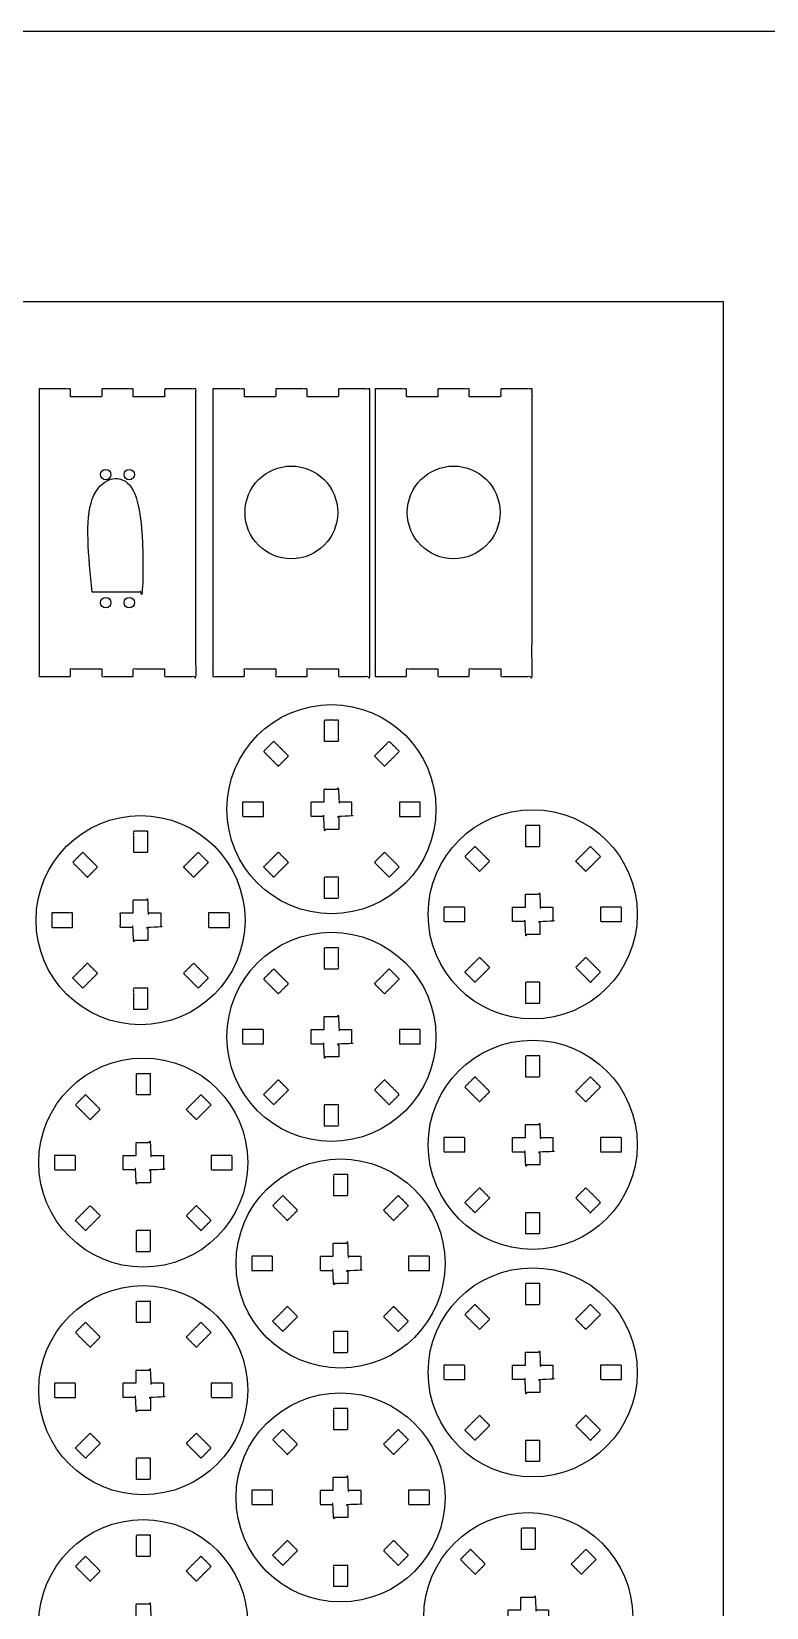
# Model space of a CAD drawing. Header units: metres. Extents: x -93 to 6479, y -472 to 3135.
# Drawn here: x 2274 to 2555, y 1426 to 2029 of the extents above; entities that cross this region are included whole.
import ezdxf

# ---------------------------------------------------------------- set-up
doc = ezdxf.new("R2010")
doc.units = ezdxf.units.M
doc.header["$LTSCALE"] = 0.001
doc.header["$MEASUREMENT"] = 0
for name, color, linetype, true_color in [('Cortes$Chicos (15)', 1, 'Continuous', 0xff0000), ('Cortes$Medianos (5)', 7, 'Continuous', 0x3fbfbf), ('Láminas MDF', 7, 'Continuous', 0x000000)]:
    doc.layers.add(name, color=color, linetype=linetype, true_color=true_color)

msp = doc.modelspace()

# ---------------------------------------------------------------- linework, layer by layer
at = {"layer": 'Cortes$Chicos (15)'}
for centre in [(2388.62, 1731.69), (2465.65, 1691.48), (2315.54, 1689.24), (2388.62, 1644.63), (2465.65, 1603.33), (2316.59, 1596.5), (2392.1, 1557.93), (2465.65, 1516.27), (2316.59, 1509.44), (2392.1, 1468.43), (2316.59, 1419.94), (2463.95, 1422.61)]:
    msp.add_circle(centre, 40, dxfattribs=at)
for points, knots in [([(2385.87, 1757.69), (2385.87, 1761.69), (2385.87, 1765.69), (2388.62, 1765.69), (2391.37, 1765.69), (2391.37, 1761.69), (2391.37, 1757.69), (2388.62, 1757.69), (2385.87, 1757.69)], [0, 0, 0, 8, 8, 14, 14, 22, 22, 28, 28, 28]), ([(2366.52, 1757.68), (2369.35, 1754.85), (2372.18, 1752.02), (2370.23, 1750.08), (2368.29, 1748.13), (2365.46, 1750.96), (2362.63, 1753.79), (2364.58, 1755.74), (2366.52, 1757.68)], [0, 0, 0, 8, 8, 14, 14, 22, 22, 28, 28, 28]), ([(2414.6, 1753.79), (2411.77, 1750.96), (2408.95, 1748.13), (2407, 1750.08), (2405.06, 1752.02), (2407.89, 1754.85), (2410.71, 1757.68), (2412.66, 1755.74), (2414.6, 1753.79)], [0, 0, 0, 8, 8, 14, 14, 22, 22, 28, 28, 28]), ([(2385.84, 1734.47), (2383.39, 1734.47), (2380.89, 1734.47), (2380.89, 1731.69), (2380.89, 1728.92), (2383.39, 1728.92), (2385.84, 1728.92), (2385.84, 1726.47), (2385.84, 1723.97), (2388.62, 1723.97), (2391.39, 1723.97), (2391.39, 1726.47), (2391.39, 1728.92), (2393.84, 1728.92), (2396.34, 1728.92), (2396.35, 1731.69), (2396.34, 1734.47), (2393.84, 1734.47), (2391.39, 1734.47), (2391.39, 1736.92), (2391.39, 1739.42), (2388.62, 1739.42), (2385.84, 1739.42), (2385.84, 1736.92), (2385.84, 1734.47)], [30.140064, 30.140064, 30.140064, 35.172162, 35.172162, 40.145636, 40.145636, 45.177734, 45.177734, 45.192734, 45.192734, 50.166208, 50.166208, 55.198306, 55.198306, 55.213306, 55.213306, 60.18678, 60.18678, 65.218878, 65.218878, 65.233878, 65.233878, 70.207351, 70.207351, 75.23945, 75.23945, 75.23945]), ([(2354.62, 1734.44), (2358.62, 1734.44), (2362.62, 1734.44), (2362.62, 1731.69), (2362.62, 1728.94), (2358.62, 1728.94), (2354.62, 1728.94), (2354.62, 1731.69), (2354.62, 1734.44)], [0, 0, 0, 8, 8, 14, 14, 22, 22, 28, 28, 28]), ([(2414.62, 1734.44), (2418.62, 1734.44), (2422.62, 1734.44), (2422.62, 1731.69), (2422.62, 1728.94), (2418.62, 1728.94), (2414.62, 1728.94), (2414.62, 1731.69), (2414.62, 1734.44)], [0, 0, 0, 8, 8, 14, 14, 22, 22, 28, 28, 28]), ([(2462.9, 1717.48), (2462.9, 1721.48), (2462.9, 1725.48), (2465.65, 1725.48), (2468.4, 1725.48), (2468.4, 1721.48), (2468.4, 1717.48), (2465.65, 1717.48), (2462.9, 1717.48)], [0, 0, 0, 8, 8, 14, 14, 22, 22, 28, 28, 28]), ([(2312.79, 1715.24), (2312.79, 1719.24), (2312.79, 1723.24), (2315.54, 1723.24), (2318.29, 1723.24), (2318.29, 1719.24), (2318.29, 1715.24), (2315.54, 1715.24), (2312.79, 1715.24)], [0, 0, 0, 8, 8, 14, 14, 22, 22, 28, 28, 28]), ([(2293.44, 1715.22), (2296.27, 1712.4), (2299.1, 1709.57), (2297.16, 1707.62), (2295.21, 1705.68), (2292.38, 1708.51), (2289.56, 1711.34), (2291.5, 1713.28), (2293.44, 1715.22)], [0, 0, 0, 8, 8, 14, 14, 22, 22, 28, 28, 28]), ([(2341.53, 1711.34), (2338.7, 1708.51), (2335.87, 1705.68), (2333.93, 1707.62), (2331.98, 1709.57), (2334.81, 1712.4), (2337.64, 1715.22), (2339.58, 1713.28), (2341.53, 1711.34)], [0, 0, 0, 8, 8, 14, 14, 22, 22, 28, 28, 28]), ([(2372.18, 1711.36), (2369.35, 1708.54), (2366.52, 1705.71), (2364.58, 1707.65), (2362.63, 1709.6), (2365.46, 1712.43), (2368.29, 1715.25), (2370.23, 1713.31), (2372.18, 1711.36)], [0, 0, 0, 8, 8, 14, 14, 22, 22, 28, 28, 28]), ([(2408.95, 1715.25), (2411.77, 1712.43), (2414.6, 1709.6), (2412.66, 1707.65), (2410.71, 1705.71), (2407.89, 1708.54), (2405.06, 1711.36), (2407, 1713.31), (2408.95, 1715.25)], [0, 0, 0, 8, 8, 14, 14, 22, 22, 28, 28, 28]), ([(2443.55, 1717.47), (2446.38, 1714.64), (2449.21, 1711.81), (2447.27, 1709.86), (2445.32, 1707.92), (2442.49, 1710.75), (2439.66, 1713.58), (2441.61, 1715.52), (2443.55, 1717.47)], [0, 0, 0, 8, 8, 14, 14, 22, 22, 28, 28, 28]), ([(2491.64, 1713.58), (2488.81, 1710.75), (2485.98, 1707.92), (2484.03, 1709.86), (2482.09, 1711.81), (2484.92, 1714.64), (2487.75, 1717.47), (2489.69, 1715.52), (2491.64, 1713.58)], [0, 0, 0, 8, 8, 14, 14, 22, 22, 28, 28, 28]), ([(2385.87, 1697.69), (2385.87, 1701.69), (2385.87, 1705.69), (2388.62, 1705.69), (2391.37, 1705.69), (2391.37, 1701.69), (2391.37, 1697.69), (2388.62, 1697.69), (2385.87, 1697.69)], [0, 0, 0, 8, 8, 14, 14, 22, 22, 28, 28, 28]), ([(2462.87, 1694.26), (2460.42, 1694.26), (2457.92, 1694.26), (2457.92, 1691.48), (2457.92, 1688.7), (2460.42, 1688.7), (2462.87, 1688.7), (2462.87, 1686.25), (2462.87, 1683.75), (2465.65, 1683.75), (2468.43, 1683.75), (2468.43, 1686.25), (2468.43, 1688.7), (2470.88, 1688.7), (2473.38, 1688.7), (2473.38, 1691.48), (2473.37, 1694.26), (2470.87, 1694.26), (2468.43, 1694.26), (2468.43, 1696.71), (2468.43, 1699.21), (2465.65, 1699.21), (2462.87, 1699.21), (2462.87, 1696.71), (2462.87, 1694.26)], [30.140064, 30.140064, 30.140064, 35.172162, 35.172162, 40.145636, 40.145636, 45.177734, 45.177734, 45.192734, 45.192734, 50.166208, 50.166208, 55.198306, 55.198306, 55.213306, 55.213306, 60.18678, 60.18678, 65.218878, 65.218878, 65.233878, 65.233878, 70.207351, 70.207351, 75.23945, 75.23945, 75.23945]), ([(2312.76, 1692.02), (2310.31, 1692.02), (2307.81, 1692.02), (2307.82, 1689.24), (2307.81, 1686.46), (2310.31, 1686.46), (2312.76, 1686.46), (2312.76, 1684.01), (2312.76, 1681.51), (2315.54, 1681.51), (2318.32, 1681.51), (2318.32, 1684.01), (2318.32, 1686.46), (2320.77, 1686.46), (2323.27, 1686.46), (2323.27, 1689.24), (2323.27, 1692.02), (2320.77, 1692.02), (2318.32, 1692.02), (2318.32, 1694.47), (2318.32, 1696.97), (2315.54, 1696.97), (2312.76, 1696.97), (2312.77, 1694.47), (2312.76, 1692.02)], [30.140064, 30.140064, 30.140064, 35.172162, 35.172162, 40.145636, 40.145636, 45.177734, 45.177734, 45.192734, 45.192734, 50.166208, 50.166208, 55.198306, 55.198306, 55.213306, 55.213306, 60.18678, 60.18678, 65.218878, 65.218878, 65.233878, 65.233878, 70.207351, 70.207351, 75.23945, 75.23945, 75.23945]), ([(2431.65, 1694.23), (2435.65, 1694.23), (2439.65, 1694.23), (2439.65, 1691.48), (2439.65, 1688.73), (2435.65, 1688.73), (2431.65, 1688.73), (2431.65, 1691.48), (2431.65, 1694.23)], [0, 0, 0, 8, 8, 14, 14, 22, 22, 28, 28, 28]), ([(2491.65, 1694.23), (2495.65, 1694.23), (2499.65, 1694.23), (2499.65, 1691.48), (2499.65, 1688.73), (2495.65, 1688.73), (2491.65, 1688.73), (2491.65, 1691.48), (2491.65, 1694.23)], [0, 0, 0, 8, 8, 14, 14, 22, 22, 28, 28, 28]), ([(2281.54, 1691.99), (2285.54, 1691.99), (2289.54, 1691.99), (2289.54, 1689.24), (2289.54, 1686.49), (2285.54, 1686.49), (2281.54, 1686.49), (2281.54, 1689.24), (2281.54, 1691.99)], [0, 0, 0, 8, 8, 14, 14, 22, 22, 28, 28, 28]), ([(2341.54, 1691.99), (2345.54, 1691.99), (2349.54, 1691.99), (2349.54, 1689.24), (2349.54, 1686.49), (2345.54, 1686.49), (2341.54, 1686.49), (2341.54, 1689.24), (2341.54, 1691.99)], [0, 0, 0, 8, 8, 14, 14, 22, 22, 28, 28, 28]), ([(2385.87, 1670.63), (2385.87, 1674.63), (2385.87, 1678.63), (2388.62, 1678.63), (2391.37, 1678.63), (2391.37, 1674.63), (2391.37, 1670.63), (2388.62, 1670.63), (2385.87, 1670.63)], [0, 0, 0, 8, 8, 14, 14, 22, 22, 28, 28, 28]), ([(2299.1, 1668.91), (2296.27, 1666.08), (2293.44, 1663.25), (2291.5, 1665.2), (2289.56, 1667.14), (2292.38, 1669.97), (2295.21, 1672.8), (2297.16, 1670.85), (2299.1, 1668.91)], [0, 0, 0, 8, 8, 14, 14, 22, 22, 28, 28, 28]), ([(2335.87, 1672.8), (2338.7, 1669.97), (2341.53, 1667.14), (2339.58, 1665.2), (2337.64, 1663.25), (2334.81, 1666.08), (2331.98, 1668.91), (2333.93, 1670.85), (2335.87, 1672.8)], [0, 0, 0, 8, 8, 14, 14, 22, 22, 28, 28, 28]), ([(2366.52, 1670.62), (2369.35, 1667.79), (2372.18, 1664.96), (2370.23, 1663.02), (2368.29, 1661.07), (2365.46, 1663.9), (2362.63, 1666.73), (2364.58, 1668.68), (2366.52, 1670.62)], [0, 0, 0, 8, 8, 14, 14, 22, 22, 28, 28, 28]), ([(2414.6, 1666.73), (2411.77, 1663.9), (2408.95, 1661.07), (2407, 1663.02), (2405.06, 1664.96), (2407.89, 1667.79), (2410.71, 1670.62), (2412.66, 1668.68), (2414.6, 1666.73)], [0, 0, 0, 8, 8, 14, 14, 22, 22, 28, 28, 28]), ([(2449.21, 1671.15), (2446.38, 1668.32), (2443.55, 1665.49), (2441.61, 1667.44), (2439.66, 1669.38), (2442.49, 1672.21), (2445.32, 1675.04), (2447.27, 1673.09), (2449.21, 1671.15)], [0, 0, 0, 8, 8, 14, 14, 22, 22, 28, 28, 28]), ([(2485.98, 1675.04), (2488.81, 1672.21), (2491.64, 1669.38), (2489.69, 1667.44), (2487.75, 1665.49), (2484.92, 1668.32), (2482.09, 1671.15), (2484.03, 1673.09), (2485.98, 1675.04)], [0, 0, 0, 8, 8, 14, 14, 22, 22, 28, 28, 28]), ([(2462.9, 1657.48), (2462.9, 1661.48), (2462.9, 1665.48), (2465.65, 1665.48), (2468.4, 1665.48), (2468.4, 1661.48), (2468.4, 1657.48), (2465.65, 1657.48), (2462.9, 1657.48)], [0, 0, 0, 8, 8, 14, 14, 22, 22, 28, 28, 28]), ([(2312.79, 1655.24), (2312.79, 1659.24), (2312.79, 1663.24), (2315.54, 1663.24), (2318.29, 1663.24), (2318.29, 1659.24), (2318.29, 1655.24), (2315.54, 1655.24), (2312.79, 1655.24)], [0, 0, 0, 8, 8, 14, 14, 22, 22, 28, 28, 28]), ([(2385.84, 1647.41), (2383.39, 1647.41), (2380.89, 1647.41), (2380.89, 1644.63), (2380.89, 1641.86), (2383.39, 1641.86), (2385.84, 1641.86), (2385.84, 1639.41), (2385.84, 1636.91), (2388.62, 1636.91), (2391.39, 1636.91), (2391.39, 1639.41), (2391.39, 1641.86), (2393.84, 1641.86), (2396.34, 1641.86), (2396.35, 1644.63), (2396.34, 1647.41), (2393.84, 1647.41), (2391.39, 1647.41), (2391.39, 1649.86), (2391.39, 1652.36), (2388.62, 1652.36), (2385.84, 1652.36), (2385.84, 1649.86), (2385.84, 1647.41)], [30.140064, 30.140064, 30.140064, 35.172162, 35.172162, 40.145636, 40.145636, 45.177734, 45.177734, 45.192734, 45.192734, 50.166208, 50.166208, 55.198306, 55.198306, 55.213306, 55.213306, 60.18678, 60.18678, 65.218878, 65.218878, 65.233878, 65.233878, 70.207351, 70.207351, 75.23945, 75.23945, 75.23945]), ([(2354.62, 1647.38), (2358.62, 1647.38), (2362.62, 1647.38), (2362.62, 1644.63), (2362.62, 1641.88), (2358.62, 1641.88), (2354.62, 1641.88), (2354.62, 1644.63), (2354.62, 1647.38)], [0, 0, 0, 8, 8, 14, 14, 22, 22, 28, 28, 28]), ([(2414.62, 1647.38), (2418.62, 1647.38), (2422.62, 1647.38), (2422.62, 1644.63), (2422.62, 1641.88), (2418.62, 1641.88), (2414.62, 1641.88), (2414.62, 1644.63), (2414.62, 1647.38)], [0, 0, 0, 8, 8, 14, 14, 22, 22, 28, 28, 28]), ([(2462.9, 1629.33), (2462.9, 1633.33), (2462.9, 1637.33), (2465.65, 1637.33), (2468.4, 1637.33), (2468.4, 1633.33), (2468.4, 1629.33), (2465.65, 1629.33), (2462.9, 1629.33)], [0, 0, 0, 8, 8, 14, 14, 22, 22, 28, 28, 28]), ([(2313.84, 1622.5), (2313.84, 1626.5), (2313.84, 1630.5), (2316.59, 1630.5), (2319.34, 1630.5), (2319.34, 1626.5), (2319.34, 1622.5), (2316.59, 1622.5), (2313.84, 1622.5)], [0, 0, 0, 8, 8, 14, 14, 22, 22, 28, 28, 28]), ([(2372.18, 1624.3), (2369.35, 1621.48), (2366.52, 1618.65), (2364.58, 1620.59), (2362.63, 1622.54), (2365.46, 1625.36), (2368.29, 1628.19), (2370.23, 1626.25), (2372.18, 1624.3)], [0, 0, 0, 8, 8, 14, 14, 22, 22, 28, 28, 28]), ([(2408.95, 1628.19), (2411.77, 1625.36), (2414.6, 1622.54), (2412.66, 1620.59), (2410.71, 1618.65), (2407.89, 1621.48), (2405.06, 1624.3), (2407, 1626.25), (2408.95, 1628.19)], [0, 0, 0, 8, 8, 14, 14, 22, 22, 28, 28, 28]), ([(2443.55, 1629.32), (2446.38, 1626.49), (2449.21, 1623.66), (2447.27, 1621.72), (2445.32, 1619.77), (2442.49, 1622.6), (2439.66, 1625.43), (2441.61, 1627.37), (2443.55, 1629.32)], [0, 0, 0, 8, 8, 14, 14, 22, 22, 28, 28, 28]), ([(2491.64, 1625.43), (2488.81, 1622.6), (2485.98, 1619.77), (2484.03, 1621.72), (2482.09, 1623.66), (2484.92, 1626.49), (2487.75, 1629.32), (2489.69, 1627.37), (2491.64, 1625.43)], [0, 0, 0, 8, 8, 14, 14, 22, 22, 28, 28, 28]), ([(2294.49, 1622.49), (2297.32, 1619.66), (2300.15, 1616.83), (2298.2, 1614.89), (2296.26, 1612.94), (2293.43, 1615.77), (2290.6, 1618.6), (2292.54, 1620.54), (2294.49, 1622.49)], [0, 0, 0, 8, 8, 14, 14, 22, 22, 28, 28, 28]), ([(2342.57, 1618.6), (2339.74, 1615.77), (2336.92, 1612.94), (2334.97, 1614.89), (2333.03, 1616.83), (2335.85, 1619.66), (2338.68, 1622.49), (2340.63, 1620.54), (2342.57, 1618.6)], [0, 0, 0, 8, 8, 14, 14, 22, 22, 28, 28, 28]), ([(2385.87, 1610.63), (2385.87, 1614.63), (2385.87, 1618.63), (2388.62, 1618.63), (2391.37, 1618.63), (2391.37, 1614.63), (2391.37, 1610.63), (2388.62, 1610.63), (2385.87, 1610.63)], [0, 0, 0, 8, 8, 14, 14, 22, 22, 28, 28, 28]), ([(2462.87, 1606.11), (2460.42, 1606.11), (2457.92, 1606.11), (2457.92, 1603.33), (2457.92, 1600.55), (2460.42, 1600.55), (2462.87, 1600.55), (2462.87, 1598.1), (2462.87, 1595.6), (2465.65, 1595.6), (2468.43, 1595.6), (2468.43, 1598.1), (2468.43, 1600.55), (2470.88, 1600.55), (2473.38, 1600.55), (2473.38, 1603.33), (2473.37, 1606.11), (2470.87, 1606.11), (2468.43, 1606.11), (2468.43, 1608.56), (2468.43, 1611.06), (2465.65, 1611.06), (2462.87, 1611.06), (2462.87, 1608.56), (2462.87, 1606.11)], [30.140064, 30.140064, 30.140064, 35.172162, 35.172162, 40.145636, 40.145636, 45.177734, 45.177734, 45.192734, 45.192734, 50.166208, 50.166208, 55.198306, 55.198306, 55.213306, 55.213306, 60.18678, 60.18678, 65.218878, 65.218878, 65.233878, 65.233878, 70.207351, 70.207351, 75.23945, 75.23945, 75.23945]), ([(2313.81, 1599.28), (2311.36, 1599.28), (2308.86, 1599.28), (2308.86, 1596.5), (2308.86, 1593.72), (2311.36, 1593.72), (2313.81, 1593.72), (2313.81, 1591.27), (2313.81, 1588.77), (2316.59, 1588.77), (2319.36, 1588.77), (2319.36, 1591.27), (2319.36, 1593.72), (2321.81, 1593.72), (2324.31, 1593.72), (2324.31, 1596.5), (2324.31, 1599.28), (2321.81, 1599.28), (2319.36, 1599.28), (2319.36, 1601.73), (2319.36, 1604.23), (2316.59, 1604.23), (2313.81, 1604.23), (2313.81, 1601.73), (2313.81, 1599.28)], [30.140064, 30.140064, 30.140064, 35.172162, 35.172162, 40.145636, 40.145636, 45.177734, 45.177734, 45.192734, 45.192734, 50.166208, 50.166208, 55.198306, 55.198306, 55.213306, 55.213306, 60.18678, 60.18678, 65.218878, 65.218878, 65.233878, 65.233878, 70.207351, 70.207351, 75.23945, 75.23945, 75.23945]), ([(2431.65, 1606.08), (2435.65, 1606.08), (2439.65, 1606.08), (2439.65, 1603.33), (2439.65, 1600.58), (2435.65, 1600.58), (2431.65, 1600.58), (2431.65, 1603.33), (2431.65, 1606.08)], [0, 0, 0, 8, 8, 14, 14, 22, 22, 28, 28, 28]), ([(2491.65, 1606.08), (2495.65, 1606.08), (2499.65, 1606.08), (2499.65, 1603.33), (2499.65, 1600.58), (2495.65, 1600.58), (2491.65, 1600.58), (2491.65, 1603.33), (2491.65, 1606.08)], [0, 0, 0, 8, 8, 14, 14, 22, 22, 28, 28, 28]), ([(2282.59, 1599.25), (2286.59, 1599.25), (2290.59, 1599.25), (2290.59, 1596.5), (2290.59, 1593.75), (2286.59, 1593.75), (2282.59, 1593.75), (2282.59, 1596.5), (2282.59, 1599.25)], [0, 0, 0, 8, 8, 14, 14, 22, 22, 28, 28, 28]), ([(2342.59, 1599.25), (2346.59, 1599.25), (2350.59, 1599.25), (2350.59, 1596.5), (2350.59, 1593.75), (2346.59, 1593.75), (2342.59, 1593.75), (2342.59, 1596.5), (2342.59, 1599.25)], [0, 0, 0, 8, 8, 14, 14, 22, 22, 28, 28, 28]), ([(2389.35, 1583.93), (2389.35, 1587.93), (2389.35, 1591.93), (2392.1, 1591.93), (2394.85, 1591.93), (2394.85, 1587.93), (2394.85, 1583.93), (2392.1, 1583.93), (2389.35, 1583.93)], [0, 0, 0, 8, 8, 14, 14, 22, 22, 28, 28, 28]), ([(2449.21, 1583), (2446.38, 1580.17), (2443.55, 1577.34), (2441.61, 1579.29), (2439.66, 1581.23), (2442.49, 1584.06), (2445.32, 1586.89), (2447.27, 1584.95), (2449.21, 1583)], [0, 0, 0, 8, 8, 14, 14, 22, 22, 28, 28, 28]), ([(2485.98, 1586.89), (2488.81, 1584.06), (2491.64, 1581.23), (2489.69, 1579.29), (2487.75, 1577.34), (2484.92, 1580.17), (2482.09, 1583), (2484.03, 1584.95), (2485.98, 1586.89)], [0, 0, 0, 8, 8, 14, 14, 22, 22, 28, 28, 28]), ([(2300.15, 1576.17), (2297.32, 1573.34), (2294.49, 1570.51), (2292.54, 1572.46), (2290.6, 1574.4), (2293.43, 1577.23), (2296.26, 1580.06), (2298.2, 1578.12), (2300.15, 1576.17)], [0, 0, 0, 8, 8, 14, 14, 22, 22, 28, 28, 28]), ([(2336.92, 1580.06), (2339.74, 1577.23), (2342.57, 1574.4), (2340.63, 1572.46), (2338.68, 1570.51), (2335.85, 1573.34), (2333.03, 1576.17), (2334.97, 1578.12), (2336.92, 1580.06)], [0, 0, 0, 8, 8, 14, 14, 22, 22, 28, 28, 28]), ([(2370, 1583.92), (2372.83, 1581.09), (2375.66, 1578.26), (2373.71, 1576.32), (2371.77, 1574.37), (2368.94, 1577.2), (2366.11, 1580.03), (2368.05, 1581.97), (2370, 1583.92)], [0, 0, 0, 8, 8, 14, 14, 22, 22, 28, 28, 28]), ([(2418.08, 1580.03), (2415.25, 1577.2), (2412.42, 1574.37), (2410.48, 1576.32), (2408.54, 1578.26), (2411.36, 1581.09), (2414.19, 1583.92), (2416.14, 1581.97), (2418.08, 1580.03)], [0, 0, 0, 8, 8, 14, 14, 22, 22, 28, 28, 28]), ([(2462.9, 1569.33), (2462.9, 1573.33), (2462.9, 1577.33), (2465.65, 1577.33), (2468.4, 1577.33), (2468.4, 1573.33), (2468.4, 1569.33), (2465.65, 1569.33), (2462.9, 1569.33)], [0, 0, 0, 8, 8, 14, 14, 22, 22, 28, 28, 28]), ([(2313.84, 1562.5), (2313.84, 1566.5), (2313.84, 1570.5), (2316.59, 1570.5), (2319.34, 1570.5), (2319.34, 1566.5), (2319.34, 1562.5), (2316.59, 1562.5), (2313.84, 1562.5)], [0, 0, 0, 8, 8, 14, 14, 22, 22, 28, 28, 28]), ([(2389.32, 1560.71), (2386.87, 1560.71), (2384.37, 1560.71), (2384.37, 1557.93), (2384.37, 1555.15), (2386.87, 1555.15), (2389.32, 1555.15), (2389.32, 1552.7), (2389.32, 1550.2), (2392.1, 1550.2), (2394.87, 1550.2), (2394.87, 1552.7), (2394.87, 1555.15), (2397.32, 1555.15), (2399.82, 1555.15), (2399.82, 1557.93), (2399.82, 1560.71), (2397.32, 1560.71), (2394.87, 1560.71), (2394.87, 1563.16), (2394.87, 1565.66), (2392.1, 1565.66), (2389.32, 1565.66), (2389.32, 1563.16), (2389.32, 1560.71)], [30.140064, 30.140064, 30.140064, 35.172162, 35.172162, 40.145636, 40.145636, 45.177734, 45.177734, 45.192734, 45.192734, 50.166208, 50.166208, 55.198306, 55.198306, 55.213306, 55.213306, 60.18678, 60.18678, 65.218878, 65.218878, 65.233878, 65.233878, 70.207351, 70.207351, 75.23945, 75.23945, 75.23945]), ([(2358.1, 1560.68), (2362.1, 1560.68), (2366.1, 1560.68), (2366.1, 1557.93), (2366.1, 1555.18), (2362.1, 1555.18), (2358.1, 1555.18), (2358.1, 1557.93), (2358.1, 1560.68)], [0, 0, 0, 8, 8, 14, 14, 22, 22, 28, 28, 28]), ([(2418.1, 1560.68), (2422.1, 1560.68), (2426.1, 1560.68), (2426.1, 1557.93), (2426.1, 1555.18), (2422.1, 1555.18), (2418.1, 1555.18), (2418.1, 1557.93), (2418.1, 1560.68)], [0, 0, 0, 8, 8, 14, 14, 22, 22, 28, 28, 28]), ([(2462.9, 1542.27), (2462.9, 1546.27), (2462.9, 1550.27), (2465.65, 1550.27), (2468.4, 1550.27), (2468.4, 1546.27), (2468.4, 1542.27), (2465.65, 1542.27), (2462.9, 1542.27)], [0, 0, 0, 8, 8, 14, 14, 22, 22, 28, 28, 28]), ([(2313.84, 1535.44), (2313.84, 1539.44), (2313.84, 1543.44), (2316.59, 1543.44), (2319.34, 1543.44), (2319.34, 1539.44), (2319.34, 1535.44), (2316.59, 1535.44), (2313.84, 1535.44)], [0, 0, 0, 8, 8, 14, 14, 22, 22, 28, 28, 28]), ([(2375.66, 1537.6), (2372.83, 1534.77), (2370, 1531.95), (2368.05, 1533.89), (2366.11, 1535.83), (2368.94, 1538.66), (2371.77, 1541.49), (2373.71, 1539.55), (2375.66, 1537.6)], [0, 0, 0, 8, 8, 14, 14, 22, 22, 28, 28, 28]), ([(2412.42, 1541.49), (2415.25, 1538.66), (2418.08, 1535.83), (2416.14, 1533.89), (2414.19, 1531.95), (2411.36, 1534.77), (2408.54, 1537.6), (2410.48, 1539.55), (2412.42, 1541.49)], [0, 0, 0, 8, 8, 14, 14, 22, 22, 28, 28, 28]), ([(2443.55, 1542.26), (2446.38, 1539.43), (2449.21, 1536.6), (2447.27, 1534.66), (2445.32, 1532.71), (2442.49, 1535.54), (2439.66, 1538.37), (2441.61, 1540.31), (2443.55, 1542.26)], [0, 0, 0, 8, 8, 14, 14, 22, 22, 28, 28, 28]), ([(2491.64, 1538.37), (2488.81, 1535.54), (2485.98, 1532.71), (2484.03, 1534.66), (2482.09, 1536.6), (2484.92, 1539.43), (2487.75, 1542.26), (2489.69, 1540.31), (2491.64, 1538.37)], [0, 0, 0, 8, 8, 14, 14, 22, 22, 28, 28, 28]), ([(2294.49, 1535.43), (2297.32, 1532.6), (2300.15, 1529.77), (2298.2, 1527.83), (2296.26, 1525.88), (2293.43, 1528.71), (2290.6, 1531.54), (2292.54, 1533.48), (2294.49, 1535.43)], [0, 0, 0, 8, 8, 14, 14, 22, 22, 28, 28, 28]), ([(2342.57, 1531.54), (2339.74, 1528.71), (2336.92, 1525.88), (2334.97, 1527.83), (2333.03, 1529.77), (2335.85, 1532.6), (2338.68, 1535.43), (2340.63, 1533.48), (2342.57, 1531.54)], [0, 0, 0, 8, 8, 14, 14, 22, 22, 28, 28, 28]), ([(2389.35, 1523.93), (2389.35, 1527.93), (2389.35, 1531.93), (2392.1, 1531.93), (2394.85, 1531.93), (2394.85, 1527.93), (2394.85, 1523.93), (2392.1, 1523.93), (2389.35, 1523.93)], [0, 0, 0, 8, 8, 14, 14, 22, 22, 28, 28, 28]), ([(2462.87, 1519.05), (2460.42, 1519.05), (2457.92, 1519.05), (2457.92, 1516.27), (2457.92, 1513.49), (2460.42, 1513.49), (2462.87, 1513.49), (2462.87, 1511.04), (2462.87, 1508.54), (2465.65, 1508.54), (2468.43, 1508.54), (2468.43, 1511.04), (2468.43, 1513.49), (2470.88, 1513.49), (2473.38, 1513.49), (2473.38, 1516.27), (2473.37, 1519.05), (2470.87, 1519.05), (2468.43, 1519.05), (2468.43, 1521.5), (2468.43, 1524), (2465.65, 1524), (2462.87, 1524), (2462.87, 1521.5), (2462.87, 1519.05)], [30.140064, 30.140064, 30.140064, 35.172162, 35.172162, 40.145636, 40.145636, 45.177734, 45.177734, 45.192734, 45.192734, 50.166208, 50.166208, 55.198306, 55.198306, 55.213306, 55.213306, 60.18678, 60.18678, 65.218878, 65.218878, 65.233878, 65.233878, 70.207351, 70.207351, 75.23945, 75.23945, 75.23945]), ([(2313.81, 1512.22), (2311.36, 1512.22), (2308.86, 1512.22), (2308.86, 1509.44), (2308.86, 1506.66), (2311.36, 1506.66), (2313.81, 1506.66), (2313.81, 1504.21), (2313.81, 1501.71), (2316.59, 1501.71), (2319.36, 1501.71), (2319.36, 1504.21), (2319.36, 1506.66), (2321.81, 1506.66), (2324.31, 1506.66), (2324.31, 1509.44), (2324.31, 1512.22), (2321.81, 1512.22), (2319.36, 1512.22), (2319.36, 1514.67), (2319.36, 1517.17), (2316.59, 1517.17), (2313.81, 1517.17), (2313.81, 1514.67), (2313.81, 1512.22)], [30.140064, 30.140064, 30.140064, 35.172162, 35.172162, 40.145636, 40.145636, 45.177734, 45.177734, 45.192734, 45.192734, 50.166208, 50.166208, 55.198306, 55.198306, 55.213306, 55.213306, 60.18678, 60.18678, 65.218878, 65.218878, 65.233878, 65.233878, 70.207351, 70.207351, 75.23945, 75.23945, 75.23945]), ([(2431.65, 1519.02), (2435.65, 1519.02), (2439.65, 1519.02), (2439.65, 1516.27), (2439.65, 1513.52), (2435.65, 1513.52), (2431.65, 1513.52), (2431.65, 1516.27), (2431.65, 1519.02)], [0, 0, 0, 8, 8, 14, 14, 22, 22, 28, 28, 28]), ([(2491.65, 1519.02), (2495.65, 1519.02), (2499.65, 1519.02), (2499.65, 1516.27), (2499.65, 1513.52), (2495.65, 1513.52), (2491.65, 1513.52), (2491.65, 1516.27), (2491.65, 1519.02)], [0, 0, 0, 8, 8, 14, 14, 22, 22, 28, 28, 28]), ([(2282.59, 1512.19), (2286.59, 1512.19), (2290.59, 1512.19), (2290.59, 1509.44), (2290.59, 1506.69), (2286.59, 1506.69), (2282.59, 1506.69), (2282.59, 1509.44), (2282.59, 1512.19)], [0, 0, 0, 8, 8, 14, 14, 22, 22, 28, 28, 28]), ([(2342.59, 1512.19), (2346.59, 1512.19), (2350.59, 1512.19), (2350.59, 1509.44), (2350.59, 1506.69), (2346.59, 1506.69), (2342.59, 1506.69), (2342.59, 1509.44), (2342.59, 1512.19)], [0, 0, 0, 8, 8, 14, 14, 22, 22, 28, 28, 28]), ([(2389.35, 1494.43), (2389.35, 1498.43), (2389.35, 1502.43), (2392.1, 1502.43), (2394.85, 1502.43), (2394.85, 1498.43), (2394.85, 1494.43), (2392.1, 1494.43), (2389.35, 1494.43)], [0, 0, 0, 8, 8, 14, 14, 22, 22, 28, 28, 28]), ([(2449.21, 1495.94), (2446.38, 1493.11), (2443.55, 1490.28), (2441.61, 1492.23), (2439.66, 1494.17), (2442.49, 1497), (2445.32, 1499.83), (2447.27, 1497.89), (2449.21, 1495.94)], [0, 0, 0, 8, 8, 14, 14, 22, 22, 28, 28, 28]), ([(2485.98, 1499.83), (2488.81, 1497), (2491.64, 1494.17), (2489.69, 1492.23), (2487.75, 1490.28), (2484.92, 1493.11), (2482.09, 1495.94), (2484.03, 1497.89), (2485.98, 1499.83)], [0, 0, 0, 8, 8, 14, 14, 22, 22, 28, 28, 28]), ([(2300.15, 1489.11), (2297.32, 1486.28), (2294.49, 1483.45), (2292.54, 1485.4), (2290.6, 1487.34), (2293.43, 1490.17), (2296.26, 1493), (2298.2, 1491.06), (2300.15, 1489.11)], [0, 0, 0, 8, 8, 14, 14, 22, 22, 28, 28, 28]), ([(2336.92, 1493), (2339.74, 1490.17), (2342.57, 1487.34), (2340.63, 1485.4), (2338.68, 1483.45), (2335.85, 1486.28), (2333.03, 1489.11), (2334.97, 1491.06), (2336.92, 1493)], [0, 0, 0, 8, 8, 14, 14, 22, 22, 28, 28, 28]), ([(2370, 1494.42), (2372.83, 1491.59), (2375.66, 1488.76), (2373.71, 1486.81), (2371.77, 1484.87), (2368.94, 1487.7), (2366.11, 1490.53), (2368.05, 1492.47), (2370, 1494.42)], [0, 0, 0, 8, 8, 14, 14, 22, 22, 28, 28, 28]), ([(2418.08, 1490.53), (2415.25, 1487.7), (2412.42, 1484.87), (2410.48, 1486.81), (2408.54, 1488.76), (2411.36, 1491.59), (2414.19, 1494.42), (2416.14, 1492.47), (2418.08, 1490.53)], [0, 0, 0, 8, 8, 14, 14, 22, 22, 28, 28, 28]), ([(2462.9, 1482.27), (2462.9, 1486.27), (2462.9, 1490.27), (2465.65, 1490.27), (2468.4, 1490.27), (2468.4, 1486.27), (2468.4, 1482.27), (2465.65, 1482.27), (2462.9, 1482.27)], [0, 0, 0, 8, 8, 14, 14, 22, 22, 28, 28, 28]), ([(2313.84, 1475.44), (2313.84, 1479.44), (2313.84, 1483.44), (2316.59, 1483.44), (2319.34, 1483.44), (2319.34, 1479.44), (2319.34, 1475.44), (2316.59, 1475.44), (2313.84, 1475.44)], [0, 0, 0, 8, 8, 14, 14, 22, 22, 28, 28, 28]), ([(2389.32, 1471.21), (2386.87, 1471.21), (2384.37, 1471.21), (2384.37, 1468.43), (2384.37, 1465.65), (2386.87, 1465.65), (2389.32, 1465.65), (2389.32, 1463.2), (2389.32, 1460.7), (2392.1, 1460.7), (2394.87, 1460.7), (2394.87, 1463.2), (2394.87, 1465.65), (2397.32, 1465.65), (2399.82, 1465.65), (2399.82, 1468.43), (2399.82, 1471.21), (2397.32, 1471.21), (2394.87, 1471.21), (2394.87, 1473.66), (2394.87, 1476.16), (2392.1, 1476.16), (2389.32, 1476.16), (2389.32, 1473.66), (2389.32, 1471.21)], [30.140064, 30.140064, 30.140064, 35.172162, 35.172162, 40.145636, 40.145636, 45.177734, 45.177734, 45.192734, 45.192734, 50.166208, 50.166208, 55.198306, 55.198306, 55.213306, 55.213306, 60.18678, 60.18678, 65.218878, 65.218878, 65.233878, 65.233878, 70.207351, 70.207351, 75.23945, 75.23945, 75.23945]), ([(2358.1, 1471.18), (2362.1, 1471.18), (2366.1, 1471.18), (2366.1, 1468.43), (2366.1, 1465.68), (2362.1, 1465.68), (2358.1, 1465.68), (2358.1, 1468.43), (2358.1, 1471.18)], [0, 0, 0, 8, 8, 14, 14, 22, 22, 28, 28, 28]), ([(2418.1, 1471.18), (2422.1, 1471.18), (2426.1, 1471.18), (2426.1, 1468.43), (2426.1, 1465.68), (2422.1, 1465.68), (2418.1, 1465.68), (2418.1, 1468.43), (2418.1, 1471.18)], [0, 0, 0, 8, 8, 14, 14, 22, 22, 28, 28, 28]), ([(2313.84, 1445.94), (2313.84, 1449.94), (2313.84, 1453.94), (2316.59, 1453.94), (2319.34, 1453.94), (2319.34, 1449.94), (2319.34, 1445.94), (2316.59, 1445.94), (2313.84, 1445.94)], [0, 0, 0, 8, 8, 14, 14, 22, 22, 28, 28, 28]), ([(2461.2, 1448.61), (2461.2, 1452.61), (2461.2, 1456.61), (2463.95, 1456.61), (2466.7, 1456.61), (2466.7, 1452.61), (2466.7, 1448.61), (2463.95, 1448.61), (2461.2, 1448.61)], [0, 0, 0, 8, 8, 14, 14, 22, 22, 28, 28, 28]), ([(2375.66, 1448.1), (2372.83, 1445.27), (2370, 1442.44), (2368.05, 1444.39), (2366.11, 1446.33), (2368.94, 1449.16), (2371.77, 1451.99), (2373.71, 1450.05), (2375.66, 1448.1)], [0, 0, 0, 8, 8, 14, 14, 22, 22, 28, 28, 28]), ([(2412.42, 1451.99), (2415.25, 1449.16), (2418.08, 1446.33), (2416.14, 1444.39), (2414.19, 1442.44), (2411.36, 1445.27), (2408.54, 1448.1), (2410.48, 1450.05), (2412.42, 1451.99)], [0, 0, 0, 8, 8, 14, 14, 22, 22, 28, 28, 28]), ([(2441.85, 1448.59), (2444.68, 1445.76), (2447.51, 1442.93), (2445.57, 1440.99), (2443.62, 1439.05), (2440.79, 1441.87), (2437.96, 1444.7), (2439.91, 1446.65), (2441.85, 1448.59)], [0, 0, 0, 8, 8, 14, 14, 22, 22, 28, 28, 28]), ([(2489.94, 1444.7), (2487.11, 1441.87), (2484.28, 1439.05), (2482.34, 1440.99), (2480.39, 1442.93), (2483.22, 1445.76), (2486.05, 1448.59), (2487.99, 1446.65), (2489.94, 1444.7)], [0, 0, 0, 8, 8, 14, 14, 22, 22, 28, 28, 28]), ([(2294.49, 1445.93), (2297.32, 1443.1), (2300.15, 1440.27), (2298.2, 1438.32), (2296.26, 1436.38), (2293.43, 1439.21), (2290.6, 1442.04), (2292.54, 1443.98), (2294.49, 1445.93)], [0, 0, 0, 8, 8, 14, 14, 22, 22, 28, 28, 28]), ([(2342.57, 1442.04), (2339.74, 1439.21), (2336.92, 1436.38), (2334.97, 1438.32), (2333.03, 1440.27), (2335.85, 1443.1), (2338.68, 1445.93), (2340.63, 1443.98), (2342.57, 1442.04)], [0, 0, 0, 8, 8, 14, 14, 22, 22, 28, 28, 28]), ([(2389.35, 1434.43), (2389.35, 1438.43), (2389.35, 1442.43), (2392.1, 1442.43), (2394.85, 1442.43), (2394.85, 1438.43), (2394.85, 1434.43), (2392.1, 1434.43), (2389.35, 1434.43)], [0, 0, 0, 8, 8, 14, 14, 22, 22, 28, 28, 28]), ([(2461.17, 1425.38), (2458.72, 1425.38), (2456.22, 1425.38), (2456.22, 1422.61), (2456.22, 1419.83), (2458.72, 1419.83), (2461.17, 1419.83), (2461.17, 1417.38), (2461.17, 1414.88), (2463.95, 1414.88), (2466.73, 1414.88), (2466.73, 1417.38), (2466.73, 1419.83), (2469.18, 1419.83), (2471.68, 1419.83), (2471.68, 1422.61), (2471.68, 1425.38), (2469.17, 1425.38), (2466.73, 1425.38), (2466.73, 1427.83), (2466.73, 1430.33), (2463.95, 1430.33), (2461.17, 1430.33), (2461.17, 1427.83), (2461.17, 1425.38)], [30.140064, 30.140064, 30.140064, 35.172162, 35.172162, 40.145636, 40.145636, 45.177734, 45.177734, 45.192734, 45.192734, 50.166208, 50.166208, 55.198306, 55.198306, 55.213306, 55.213306, 60.18678, 60.18678, 65.218878, 65.218878, 65.233878, 65.233878, 70.207351, 70.207351, 75.23945, 75.23945, 75.23945]), ([(2313.81, 1422.72), (2311.36, 1422.72), (2308.86, 1422.72), (2308.86, 1419.94), (2308.86, 1417.16), (2311.36, 1417.16), (2313.81, 1417.16), (2313.81, 1414.71), (2313.81, 1412.21), (2316.59, 1412.21), (2319.36, 1412.21), (2319.36, 1414.71), (2319.36, 1417.16), (2321.81, 1417.16), (2324.31, 1417.16), (2324.31, 1419.94), (2324.31, 1422.72), (2321.81, 1422.72), (2319.36, 1422.72), (2319.36, 1425.17), (2319.36, 1427.67), (2316.59, 1427.67), (2313.81, 1427.67), (2313.81, 1425.17), (2313.81, 1422.72)], [30.140064, 30.140064, 30.140064, 35.172162, 35.172162, 40.145636, 40.145636, 45.177734, 45.177734, 45.192734, 45.192734, 50.166208, 50.166208, 55.198306, 55.198306, 55.213306, 55.213306, 60.18678, 60.18678, 65.218878, 65.218878, 65.233878, 65.233878, 70.207351, 70.207351, 75.23945, 75.23945, 75.23945])]:
    msp.add_open_spline(points, degree=2, knots=knots, dxfattribs=at)
at = {"layer": 'Cortes$Medianos (5)'}
for centre, radius in [((2373.28, 1845.2, -176.28), 17.75), ((2435.39, 1845.2, -176.28), 17.75), ((2302.24, 1859.7, -176.28), 2), ((2311.24, 1859.7, -176.28), 2), ((2302.24, 1810.7, -176.28), 2), ((2311.24, 1810.7, -176.28), 2)]:
    msp.add_circle(centre, radius, dxfattribs=at)
for points, knots in [([(2276.74, 1892.44, -176.28), (2282.74, 1892.44, -176.28), (2288.74, 1892.44, -176.28), (2288.74, 1890.94, -176.28), (2288.74, 1889.44, -176.28), (2294.74, 1889.44, -176.28), (2300.74, 1889.44, -176.28), (2300.74, 1890.94, -176.28), (2300.74, 1892.44, -176.28), (2306.74, 1892.44, -176.28), (2312.74, 1892.44, -176.28), (2312.74, 1890.94, -176.28), (2312.74, 1889.44, -176.28), (2318.74, 1889.44, -176.28), (2324.74, 1889.44, -176.28), (2324.74, 1890.94, -176.28), (2324.74, 1892.44, -176.28), (2330.74, 1892.44, -176.28), (2336.74, 1892.44, -176.28), (2336.74, 1837.44, -176.28), (2336.74, 1782.44, -176.28), (2330.74, 1782.44, -176.28), (2324.74, 1782.44, -176.28), (2324.74, 1783.94, -176.28), (2324.74, 1785.44, -176.28), (2318.74, 1785.44, -176.28), (2312.74, 1785.44, -176.28), (2312.74, 1783.94, -176.28), (2312.74, 1782.44, -176.28), (2306.74, 1782.44, -176.28), (2300.74, 1782.44, -176.28), (2300.74, 1783.94, -176.28), (2300.74, 1785.44, -176.28), (2294.74, 1785.44, -176.28), (2288.74, 1785.44, -176.28), (2288.74, 1783.94, -176.28), (2288.74, 1782.44, -176.28), (2282.74, 1782.44, -176.28), (2276.74, 1782.44, -176.28), (2276.74, 1837.44, -176.28), (2276.74, 1892.44, -176.28)], [0, 0, 0, 12, 12, 15, 15, 27, 27, 30, 30, 42, 42, 45, 45, 57, 57, 60, 60, 72, 72, 192, 192, 204, 204, 207, 207, 219, 219, 222, 222, 234, 234, 237, 237, 249, 249, 252, 252, 264, 264, 384, 384, 384]), ([(2343.28, 1892.44, -176.28), (2349.28, 1892.44, -176.28), (2355.28, 1892.44, -176.28), (2355.28, 1890.94, -176.28), (2355.28, 1889.44, -176.28), (2361.28, 1889.44, -176.28), (2367.28, 1889.44, -176.28), (2367.28, 1890.94, -176.28), (2367.28, 1892.44, -176.28), (2373.28, 1892.44, -176.28), (2379.28, 1892.44, -176.28), (2379.28, 1890.94, -176.28), (2379.28, 1889.44, -176.28), (2385.28, 1889.44, -176.28), (2391.28, 1889.44, -176.28), (2391.28, 1890.94, -176.28), (2391.28, 1892.44, -176.28), (2397.28, 1892.44, -176.28), (2403.28, 1892.44, -176.28), (2403.28, 1837.44, -176.28), (2403.28, 1782.44, -176.28), (2397.28, 1782.44, -176.28), (2391.28, 1782.44, -176.28), (2391.28, 1783.94, -176.28), (2391.28, 1785.44, -176.28), (2385.28, 1785.44, -176.28), (2379.28, 1785.44, -176.28), (2379.28, 1783.94, -176.28), (2379.28, 1782.44, -176.28), (2373.28, 1782.44, -176.28), (2367.28, 1782.44, -176.28), (2367.28, 1783.94, -176.28), (2367.28, 1785.44, -176.28), (2361.28, 1785.44, -176.28), (2355.28, 1785.44, -176.28), (2355.28, 1783.94, -176.28), (2355.28, 1782.44, -176.28), (2349.28, 1782.44, -176.28), (2343.28, 1782.44, -176.28), (2343.28, 1837.44, -176.28), (2343.28, 1892.44, -176.28)], [0, 0, 0, 12, 12, 15, 15, 27, 27, 30, 30, 42, 42, 45, 45, 57, 57, 60, 60, 72, 72, 192, 192, 204, 204, 207, 207, 219, 219, 222, 222, 234, 234, 237, 237, 249, 249, 252, 252, 264, 264, 384, 384, 384]), ([(2405.39, 1892.44, -176.28), (2411.39, 1892.44, -176.28), (2417.39, 1892.44, -176.28), (2417.39, 1890.94, -176.28), (2417.39, 1889.44, -176.28), (2423.39, 1889.44, -176.28), (2429.39, 1889.44, -176.28), (2429.39, 1890.94, -176.28), (2429.39, 1892.44, -176.28), (2435.39, 1892.44, -176.28), (2441.39, 1892.44, -176.28), (2441.39, 1890.94, -176.28), (2441.39, 1889.44, -176.28), (2447.39, 1889.44, -176.28), (2453.39, 1889.44, -176.28), (2453.39, 1890.94, -176.28), (2453.39, 1892.44, -176.28), (2459.39, 1892.44, -176.28), (2465.39, 1892.44, -176.28), (2465.39, 1837.44, -176.28), (2465.39, 1782.44, -176.28), (2459.39, 1782.44, -176.28), (2453.39, 1782.44, -176.28), (2453.39, 1783.94, -176.28), (2453.39, 1785.44, -176.28), (2447.39, 1785.44, -176.28), (2441.39, 1785.44, -176.28), (2441.39, 1783.94, -176.28), (2441.39, 1782.44, -176.28), (2435.39, 1782.44, -176.28), (2429.39, 1782.44, -176.28), (2429.39, 1783.94, -176.28), (2429.39, 1785.44, -176.28), (2423.39, 1785.44, -176.28), (2417.39, 1785.44, -176.28), (2417.39, 1783.94, -176.28), (2417.39, 1782.44, -176.28), (2411.39, 1782.44, -176.28), (2405.39, 1782.44, -176.28), (2405.39, 1837.44, -176.28), (2405.39, 1892.44, -176.28)], [0, 0, 0, 12, 12, 15, 15, 27, 27, 30, 30, 42, 42, 45, 45, 57, 57, 60, 60, 72, 72, 192, 192, 204, 204, 207, 207, 219, 219, 222, 222, 234, 234, 237, 237, 249, 249, 252, 252, 264, 264, 384, 384, 384]), ([(2297.09, 1814.75, -176.28), (2306.74, 1814.75, -176.28), (2316.39, 1814.75, -176.28), (2316.39, 1835.2, -176.28), (2316.39, 1855.65, -176.28), (2306.74, 1855.65, -176.28), (2297.09, 1855.65, -176.28), (2297.09, 1835.2, -176.28), (2297.09, 1814.75, -176.28)], [0, 0, 0, 19, 19, 19.5, 19.5, 20, 20, 20.5, 20.5, 20.5])]:
    msp.add_open_spline(points, degree=2, knots=knots, dxfattribs=at)
at = {"layer": 'Láminas MDF'}
for points in [[(-92.87, 892.61), (6479.44, 892.61), (6479.44, 2029.18), (-92.87, 2029.18), (-92.87, 892.61)], [(1338.49, 1925.94), (2538.49, 1925.94), (2538.49, 1125.94), (1338.49, 1125.94), (1338.49, 1925.94)]]:
    msp.add_lwpolyline(points, dxfattribs=at)

doc.saveas('drawing.dxf')
